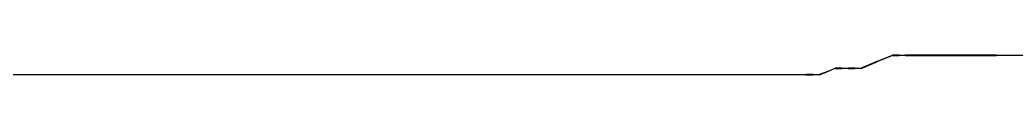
# Model space of a CAD drawing. Header units: metres. Extents: x 2 to 41.4, y 0.9 to 39.
# Drawn here: x 5.877 to 9.717, y 8.744 to 8.82 of the extents above; entities that cross this region are included whole.
import ezdxf

# ---------------------------------------------------------------- set-up
doc = ezdxf.new("R2010")
doc.units = ezdxf.units.M
doc.layers.add('BSA_MATERIAL_SECTION', color=7, linetype='Continuous')

msp = doc.modelspace()

# ---------------------------------------------------------------- linework, layer by layer
at = {"layer": 'BSA_MATERIAL_SECTION'}
for p, q in [((9.1804, 8.7947), (9.1201, 8.7697)), ((9.1201, 8.7689), (9.1804, 8.7939)), ((9.1804, 8.7947), (9.2408, 8.8197)), ((9.2408, 8.8189), (9.1804, 8.7939)), ((9.2658, 8.8197), (9.2408, 8.8197)), ((9.2408, 8.8189), (9.2658, 8.8189)), ((9.2658, 8.8197), (9.2908, 8.8197)), ((9.2908, 8.8189), (9.2658, 8.8189)), ((9.6408, 8.8197), (9.2908, 8.8197)), ((9.2908, 8.8193), (9.2908, 8.8197)), ((9.2908, 8.8193), (9.2908, 8.8197)), ((9.2908, 8.8193), (9.2908, 8.8189)), ((9.2908, 8.8193), (9.2908, 8.8189)), ((9.2908, 8.8189), (9.6408, 8.8189)), ((9.6408, 8.8197), (9.9908, 8.8197)), ((9.9908, 8.8189), (9.6408, 8.8189)), ((8.9876, 8.7562), (8.9597, 8.7447)), ((8.9597, 8.7439), (8.9876, 8.7554)), ((8.9876, 8.7562), (9.0201, 8.7697)), ((9.0201, 8.7689), (8.9876, 8.7554)), ((9.0451, 8.7697), (9.0201, 8.7697)), ((9.0201, 8.7689), (9.0451, 8.7689)), ((9.0451, 8.7697), (9.0701, 8.7697)), ((9.0701, 8.7689), (9.0451, 8.7689)), ((9.0951, 8.7697), (9.0701, 8.7697)), ((9.0701, 8.7693), (9.0701, 8.7697)), ((9.0701, 8.7693), (9.0701, 8.7697)), ((9.0701, 8.7693), (9.0701, 8.7689)), ((9.0701, 8.7693), (9.0701, 8.7689)), ((9.0701, 8.7689), (9.0951, 8.7689)), ((9.0951, 8.7697), (9.1201, 8.7697)), ((9.1201, 8.7689), (9.0951, 8.7689)), ((5.8178, 8.7447), (8.9097, 8.7447)), ((8.9097, 8.7439), (5.8178, 8.7439)), ((8.9347, 8.7447), (8.9097, 8.7447)), ((8.9097, 8.7447), (8.9097, 8.7443)), ((8.9097, 8.7443), (8.9097, 8.7447)), ((8.9097, 8.7439), (8.9097, 8.7443)), ((8.9097, 8.7443), (8.9097, 8.7439)), ((8.9097, 8.7439), (8.9347, 8.7439)), ((8.9347, 8.7447), (8.9597, 8.7447)), ((8.9597, 8.7439), (8.9347, 8.7439))]:
    msp.add_line(p, q, dxfattribs=at)

doc.saveas('drawing.dxf')
